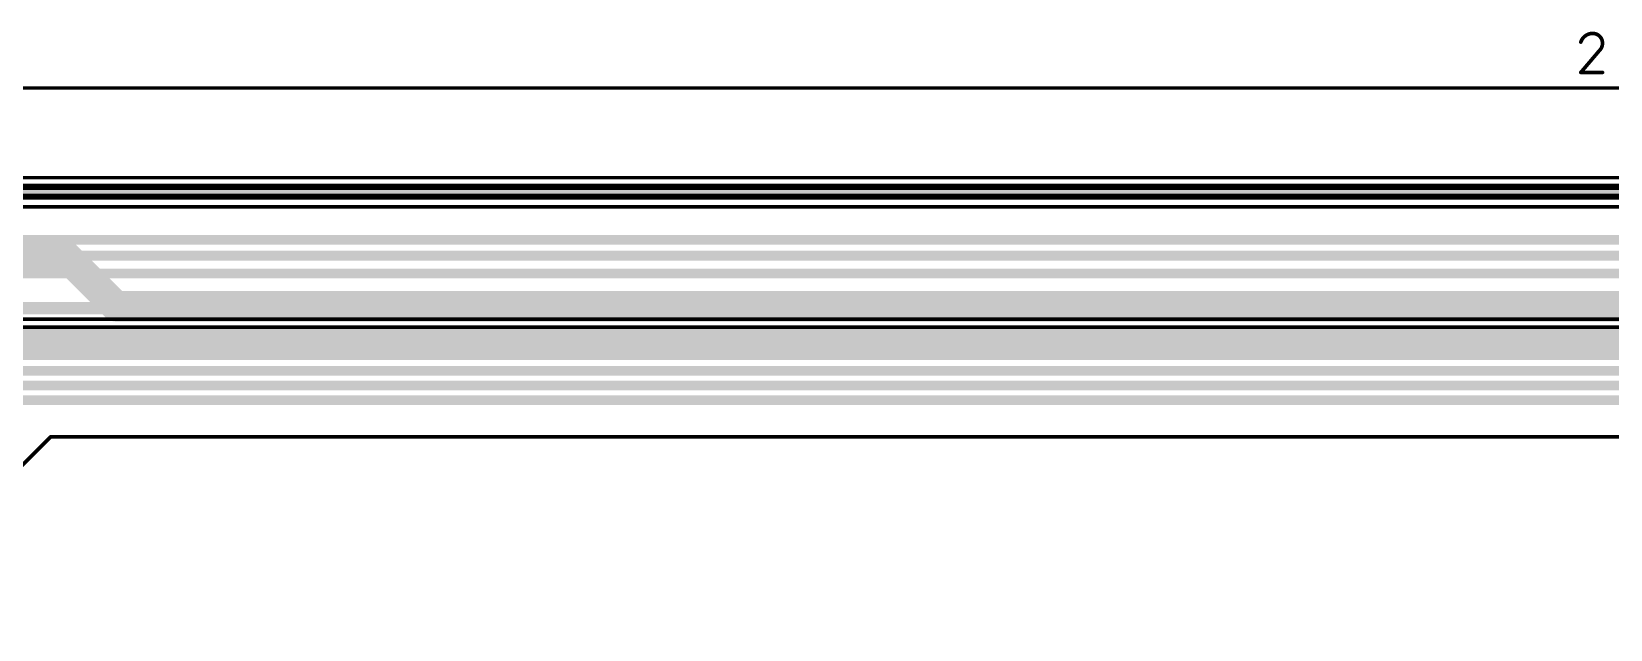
# Model space of a CAD drawing. Extents: x 6 to 264, y 30 to 75.
# Drawn here: x 69.6 to 135.3, y 46.6 to 71.5 of the extents above; entities that cross this region are included whole.
import ezdxf

# ---------------------------------------------------------------- set-up
doc = ezdxf.new("R2010")
doc.units = 0
for name, color, linetype in [('1', 12, 'CONTINUOUS'), ('16', 132, 'CONTINUOUS'), ('20', 31, 'CONTINUOUS'), ('47', 253, 'CONTINUOUS')]:
    doc.layers.add(name, color=color, linetype=linetype)

msp = doc.modelspace()

# ---------------------------------------------------------------- linework, layer by layer
at = {"layer": '1'}
for points, const_width in [([(199.7964, 64.897), (62.7126, 64.897)], 0.4064), ([(188.6712, 62.8142), (65.8622, 62.8142)], 0.4064), ([(186.3344, 62.1538), (66.3194, 62.1538)], 0.4064), ([(184.4802, 61.4172), (66.4718, 61.4172)], 0.4064), ([(195.5292, 59.9694), (66.8274, 59.9694)], 0.508), ([(185.9731, 58.0136), (62.484, 58.0136)], 0.4064), ([(186.1029, 57.3532), (42.4688, 57.3532)], 0.4064), ([(186.2836, 56.7436), (40.0304, 56.7436)], 0.4064), ([(186.8678, 56.134), (35.306, 56.134)], 0.4064)]:
    msp.add_lwpolyline(points, dxfattribs=dict(at, const_width=const_width))
at = {"layer": '16'}
for points, const_width in [([(192.4558, 65.024), (25.6032, 65.024)], 0.254), ([(190.119, 64.6176), (27.559, 64.6176)], 0.254), ([(55.626, 64.1858), (197.4596, 64.1858)], 0.1524), ([(70.8914, 62.23), (61.722, 62.23)], 1.27), ([(73.0758, 60.0456), (70.8914, 62.23)], 1.27), ([(184.4802, 60.0456), (73.0758, 60.0456)], 1.27), ([(197.8914, 59.182), (67.1576, 59.182)], 0.1524), ([(197.4596, 59.5122), (67.5132, 59.5122)], 0.1524), ([(184.9374, 58.6232), (68.2244, 58.6232)], 1.27), ([(62.4078, 46.6598), (70.358, 54.61)], 0.1524), ([(70.358, 54.61), (183.515, 54.61)], 0.1524)]:
    msp.add_lwpolyline(points, dxfattribs=dict(at, const_width=const_width))
for points, const_width in [([(71.1159, 62.4545, 1), (70.6669, 62.0055)], 0.635), ([(70.8914, 61.9125, 1), (70.8914, 62.5475)], 0.635), ([(73.0758, 60.3631, 1), (73.0758, 59.7281)], 0.635), ([(72.8513, 59.8211, 1), (73.3003, 60.2701)], 0.635), ([(70.358, 54.6481, 1), (70.358, 54.5719)], 0.0762), ([(70.3849, 54.5831, 1), (70.3311, 54.6369)], 0.0762)]:
    msp.add_lwpolyline(points, format="xyb", dxfattribs=dict(at, const_width=const_width))
at = {"layer": '20', "const_width": 0.1524}
for points in [[(181.3306, 65.405), (13.4366, 65.405)], [(64.516, 48.768), (70.358, 54.61)], [(188.722, 54.61), (70.358, 54.61)]]:
    msp.add_lwpolyline(points, dxfattribs=at)
at = {"layer": '20', "const_width": 0.0762}
for points in [[(70.358, 54.6481, 1), (70.358, 54.5719)], [(70.3849, 54.5831, 1), (70.3311, 54.6369)]]:
    msp.add_lwpolyline(points, format="xyb", dxfattribs=at)
at = {"layer": '47'}
for points, const_width in [([(134.074, 71.0656, 1), (134.1465, 71.0421)], 0.0762), ([(134.607, 71.4151, 0.3252), (134.1103, 71.0539)], 0.1524), ([(135.0134, 71.0087, 0.4142), (134.607, 71.4151)], 0.1524), ([(134.607, 71.4532, 1), (134.607, 71.377)], 0.0762), ([(134.607, 71.377, 1), (134.607, 71.4532)], 0.0762), ([(134.8779, 70.6926, 0.2053), (135.0134, 71.0087)], 0.1524), ([(135.0515, 71.0087, 1), (134.9753, 71.0087)], 0.0762), ([(134.8517, 70.7202, 1), (134.9042, 70.665)], 0.0762), ([(134.907, 70.6679, 1), (134.8489, 70.7173)], 0.0762), ([(134.9753, 71.0087, 1), (135.0515, 71.0087)], 0.0762), ([(134.1103, 69.8276, 1), (134.1103, 69.7514)], 0.0762), ([(134.0813, 69.8142, 1), (134.1393, 69.7648)], 0.0762), ([(135.0134, 69.7514, 1), (135.0134, 69.8276)], 0.0762)]:
    msp.add_lwpolyline(points, format="xyb", dxfattribs=dict(at, const_width=const_width))
for points, const_width in [([(134.8779, 70.6926), (134.1103, 69.7895)], 0.1524), ([(134.1103, 69.7895), (135.0134, 69.7895)], 0.1524), ([(263.3838, 69.1388), (12.4856, 69.1388)], 0.13)]:
    msp.add_lwpolyline(points, dxfattribs=dict(at, const_width=const_width))

doc.saveas('drawing.dxf')
